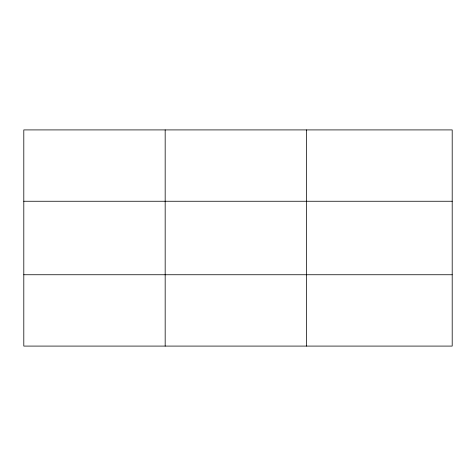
<?xml version="1.0" encoding="UTF-8"?>
<svg xmlns="http://www.w3.org/2000/svg" width="476" height="476" viewBox="0 0 476 476"><rect width="100%" height="100%" fill="white"/><g stroke="black" fill="none" stroke-linecap="round" stroke-linejoin="round"><path stroke-width="0.71" d="M165.172 346.088L165.172 129.912M306.544 346.088L306.544 129.912M452.2 274.747L452.2 346.088L23.8 346.088L23.8 129.912L452.2 129.912L452.2 274.747L23.8 274.747M23.8 201.253L452.2 201.253"/></g></svg>
